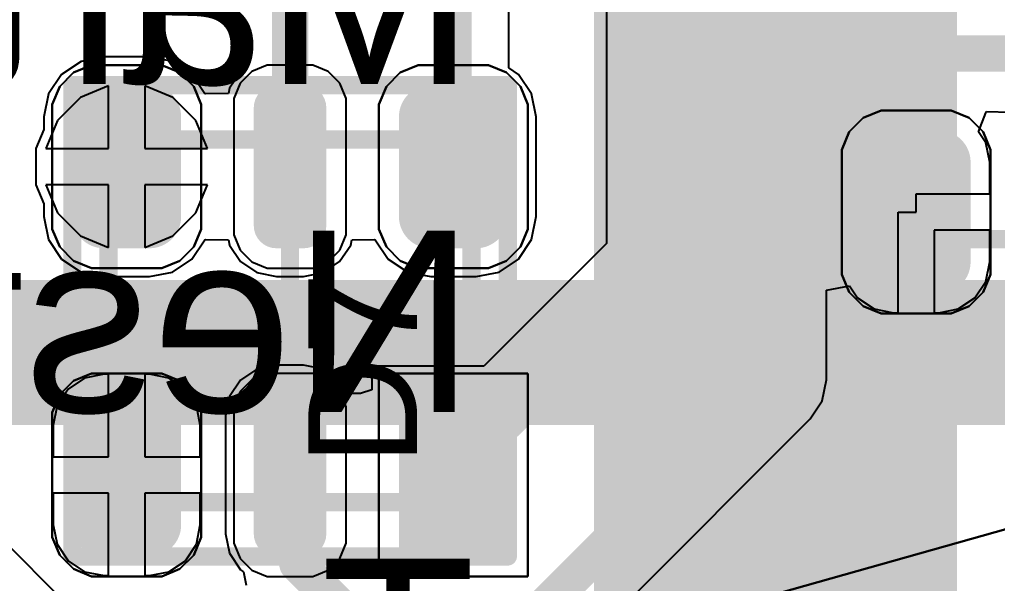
# Model space of a CAD drawing. Header units: inches. Extents: x -5 to 179, y -47 to 8.
# Drawn here: x 24.33 to 29.72, y -32.65 to -29.54 of the extents above; entities that cross this region are included whole.
import ezdxf

# ---------------------------------------------------------------- set-up
doc = ezdxf.new("R2010")
doc.units = ezdxf.units.IN
for name, color, linetype in [('Bottom Layer', 5, 'Continuous'), ('Bottom Overlay', 54, 'Continuous'), ('Mechanical 1', 6, 'Continuous'), ('Top 3D Body', 56, 'Continuous'), ('Top Courtyard', 56, 'Continuous'), ('Top Layer', 1, 'Continuous'), ('Top Overlay', 2, 'Continuous'), ('Top Paste', 8, 'Continuous'), ('Top Solder', 216, 'Continuous'), ('Via Holes', 16, 'Continuous')]:
    doc.layers.add(name, color=color, linetype=linetype)
doc.styles.add('Arial', font='', dxfattribs={"height": 0.2})
doc.styles.get('Arial').set_extended_font_data('Arial')

# ---------------------------------------------------------------- blocks, each defined once
blk = doc.blocks.new('APA_RGB_LED_2020_1087')
at = {"layer": 'Top Layer'}
h = blk.add_hatch(color=1, dxfattribs=at)
edge = h.paths.add_edge_path()
edge.add_arc((-1.125, 1.025), 0.125, 90, 180)
edge.add_line((-1.25, 1.025), (-1.25, 0.775))
edge.add_arc((-1.125, 0.775), 0.125, 180, 270)
edge.add_line((-1.125, 0.65), (-0.575, 0.65))
edge.add_arc((-0.575, 0.775), 0.125, 270, 360)
edge.add_line((-0.45, 0.775), (-0.45, 1.025))
edge.add_arc((-0.575, 1.025), 0.125, 0, 90)
edge.add_line((-0.575, 1.15), (-1.125, 1.15))
h = blk.add_hatch(color=1, dxfattribs=at)
edge = h.paths.add_edge_path()
edge.add_arc((0.575, 1.025), 0.125, 90, 180)
edge.add_line((0.45, 1.025), (0.45, 0.775))
edge.add_arc((0.575, 0.775), 0.125, 180, 270)
edge.add_line((0.575, 0.65), (1.125, 0.65))
edge.add_arc((1.125, 0.775), 0.125, 270, 360)
edge.add_line((1.25, 0.775), (1.25, 1.025))
edge.add_arc((1.125, 1.025), 0.125, 0, 90)
edge.add_line((1.125, 1.15), (0.575, 1.15))
h = blk.add_hatch(color=1, dxfattribs=at)
edge = h.paths.add_edge_path()
edge.add_arc((-1.175, 0.075), 0.075, 90, 180)
edge.add_line((-1.25, 0.075), (-1.25, -0.075))
edge.add_arc((-1.175, -0.075), 0.075, 180, 270)
edge.add_line((-1.175, -0.15), (-0.525, -0.15))
edge.add_arc((-0.525, -0.075), 0.075, 270, 360)
edge.add_line((-0.45, -0.075), (-0.45, 0.075))
edge.add_arc((-0.525, 0.075), 0.075, 0, 90)
edge.add_line((-0.525, 0.15), (-1.175, 0.15))
h = blk.add_hatch(color=1, dxfattribs=at)
edge = h.paths.add_edge_path()
edge.add_arc((0.525, 0.075), 0.075, 90, 180)
edge.add_line((0.45, 0.075), (0.45, -0.075))
edge.add_arc((0.525, -0.075), 0.075, 180, 270)
edge.add_line((0.525, -0.15), (1.175, -0.15))
edge.add_arc((1.175, -0.075), 0.075, 270, 360)
edge.add_line((1.25, -0.075), (1.25, 0.075))
edge.add_arc((1.175, 0.075), 0.075, 0, 90)
edge.add_line((1.175, 0.15), (0.525, 0.15))
blk.add_hatch(color=1, dxfattribs=at).paths.add_polyline_path([(-1.25, -0.65), (-0.45, -0.65), (-0.45, -1.15), (-1.25, -1.15)])
h = blk.add_hatch(color=1, dxfattribs=at)
edge = h.paths.add_edge_path()
edge.add_arc((0.575, -0.775), 0.125, 90, 180)
edge.add_line((0.45, -0.775), (0.45, -1.025))
edge.add_arc((0.575, -1.025), 0.125, 180, 270)
edge.add_line((0.575, -1.15), (1.125, -1.15))
edge.add_arc((1.125, -1.025), 0.125, 270, 360)
edge.add_line((1.25, -1.025), (1.25, -0.775))
edge.add_arc((1.125, -0.775), 0.125, 0, 90)
edge.add_line((1.125, -0.65), (0.575, -0.65))
at = {"layer": 'Top Paste'}
h = blk.add_hatch(color=8, dxfattribs=at)
edge = h.paths.add_edge_path()
edge.add_arc((-1.125, 1.025), 0.125, 90, 180)
edge.add_line((-1.25, 1.025), (-1.25, 0.775))
edge.add_arc((-1.125, 0.775), 0.125, 180, 270)
edge.add_line((-1.125, 0.65), (-0.575, 0.65))
edge.add_arc((-0.575, 0.775), 0.125, 270, 360)
edge.add_line((-0.45, 0.775), (-0.45, 1.025))
edge.add_arc((-0.575, 1.025), 0.125, 0, 90)
edge.add_line((-0.575, 1.15), (-1.125, 1.15))
h = blk.add_hatch(color=8, dxfattribs=at)
edge = h.paths.add_edge_path()
edge.add_arc((0.575, 1.025), 0.125, 90, 180)
edge.add_line((0.45, 1.025), (0.45, 0.775))
edge.add_arc((0.575, 0.775), 0.125, 180, 270)
edge.add_line((0.575, 0.65), (1.125, 0.65))
edge.add_arc((1.125, 0.775), 0.125, 270, 360)
edge.add_line((1.25, 0.775), (1.25, 1.025))
edge.add_arc((1.125, 1.025), 0.125, 0, 90)
edge.add_line((1.125, 1.15), (0.575, 1.15))
h = blk.add_hatch(color=8, dxfattribs=at)
edge = h.paths.add_edge_path()
edge.add_arc((-1.175, 0.075), 0.075, 90, 180)
edge.add_line((-1.25, 0.075), (-1.25, -0.075))
edge.add_arc((-1.175, -0.075), 0.075, 180, 270)
edge.add_line((-1.175, -0.15), (-0.525, -0.15))
edge.add_arc((-0.525, -0.075), 0.075, 270, 360)
edge.add_line((-0.45, -0.075), (-0.45, 0.075))
edge.add_arc((-0.525, 0.075), 0.075, 0, 90)
edge.add_line((-0.525, 0.15), (-1.175, 0.15))
h = blk.add_hatch(color=8, dxfattribs=at)
edge = h.paths.add_edge_path()
edge.add_arc((0.525, 0.075), 0.075, 90, 180)
edge.add_line((0.45, 0.075), (0.45, -0.075))
edge.add_arc((0.525, -0.075), 0.075, 180, 270)
edge.add_line((0.525, -0.15), (1.175, -0.15))
edge.add_arc((1.175, -0.075), 0.075, 270, 360)
edge.add_line((1.25, -0.075), (1.25, 0.075))
edge.add_arc((1.175, 0.075), 0.075, 0, 90)
edge.add_line((1.175, 0.15), (0.525, 0.15))
blk.add_hatch(color=8, dxfattribs=at).paths.add_polyline_path([(-1.25, -0.65), (-0.45, -0.65), (-0.45, -1.15), (-1.25, -1.15)])
h = blk.add_hatch(color=8, dxfattribs=at)
edge = h.paths.add_edge_path()
edge.add_arc((0.575, -0.775), 0.125, 90, 180)
edge.add_line((0.45, -0.775), (0.45, -1.025))
edge.add_arc((0.575, -1.025), 0.125, 180, 270)
edge.add_line((0.575, -1.15), (1.125, -1.15))
edge.add_arc((1.125, -1.025), 0.125, 270, 360)
edge.add_line((1.25, -1.025), (1.25, -0.775))
edge.add_arc((1.125, -0.775), 0.125, 0, 90)
edge.add_line((1.125, -0.65), (0.575, -0.65))
at = {"layer": 'Top Solder'}
h = blk.add_hatch(color=216, dxfattribs=at)
edge = h.paths.add_edge_path()
edge.add_arc((-1.125, 1.025), 0.175, 90, 180)
edge.add_line((-1.3, 1.025), (-1.3, 0.775))
edge.add_arc((-1.125, 0.775), 0.175, 180, 270)
edge.add_line((-1.125, 0.6), (-0.575, 0.6))
edge.add_arc((-0.575, 0.775), 0.175, 270, 360)
edge.add_line((-0.4, 0.775), (-0.4, 1.025))
edge.add_arc((-0.575, 1.025), 0.175, 0, 90)
edge.add_line((-0.575, 1.2), (-1.125, 1.2))
h = blk.add_hatch(color=216, dxfattribs=at)
edge = h.paths.add_edge_path()
edge.add_arc((0.575, 1.025), 0.175, 90, 180)
edge.add_line((0.4, 1.025), (0.4, 0.775))
edge.add_arc((0.575, 0.775), 0.175, 180, 270)
edge.add_line((0.575, 0.6), (1.125, 0.6))
edge.add_arc((1.125, 0.775), 0.175, 270, 360)
edge.add_line((1.3, 0.775), (1.3, 1.025))
edge.add_arc((1.125, 1.025), 0.175, 0, 90)
edge.add_line((1.125, 1.2), (0.575, 1.2))
h = blk.add_hatch(color=216, dxfattribs=at)
edge = h.paths.add_edge_path()
edge.add_arc((-1.175, 0.075), 0.125, 90, 180)
edge.add_line((-1.3, 0.075), (-1.3, -0.075))
edge.add_arc((-1.175, -0.075), 0.125, 180, 270)
edge.add_line((-1.175, -0.2), (-0.525, -0.2))
edge.add_arc((-0.525, -0.075), 0.125, 270, 360)
edge.add_line((-0.4, -0.075), (-0.4, 0.075))
edge.add_arc((-0.525, 0.075), 0.125, 0, 90)
edge.add_line((-0.525, 0.2), (-1.175, 0.2))
h = blk.add_hatch(color=216, dxfattribs=at)
edge = h.paths.add_edge_path()
edge.add_arc((0.525, 0.075), 0.125, 90, 180)
edge.add_line((0.4, 0.075), (0.4, -0.075))
edge.add_arc((0.525, -0.075), 0.125, 180, 270)
edge.add_line((0.525, -0.2), (1.175, -0.2))
edge.add_arc((1.175, -0.075), 0.125, 270, 360)
edge.add_line((1.3, -0.075), (1.3, 0.075))
edge.add_arc((1.175, 0.075), 0.125, 0, 90)
edge.add_line((1.175, 0.2), (0.525, 0.2))
blk.add_hatch(color=216, dxfattribs=at).paths.add_polyline_path([(-1.3, -0.6), (-0.4, -0.6), (-0.4, -1.2), (-1.3, -1.2)])
h = blk.add_hatch(color=216, dxfattribs=at)
edge = h.paths.add_edge_path()
edge.add_arc((0.575, -0.775), 0.175, 90, 180)
edge.add_line((0.4, -0.775), (0.4, -1.025))
edge.add_arc((0.575, -1.025), 0.175, 180, 270)
edge.add_line((0.575, -1.2), (1.125, -1.2))
edge.add_arc((1.125, -1.025), 0.175, 270, 360)
edge.add_line((1.3, -1.025), (1.3, -0.775))
edge.add_arc((1.125, -0.775), 0.175, 0, 90)
edge.add_line((1.125, -0.6), (0.575, -0.6))
at = {"layer": 'Top 3D Body'}
for points in [[(-1, 1, 0.1, 0.1, 0), (1, 1, 0.1, 0.1, 0)], [(-1, 1, 0.1, 0.1, 0), (-1, -1, 0.1, 0.1, 0)], [(1, 1, 0.1, 0.1, 0), (1, -1, 0.1, 0.1, 0)], [(-1, -1, 0.1, 0.1, 0), (1, -1, 0.1, 0.1, 0)]]:
    blk.add_lwpolyline(points, format="xyseb", dxfattribs=at)
for points in [[(-1.025, 1, 0.05, 0.05, 1), (-0.975, 1, 0.05, 0.05, 1)], [(-1.025, 1, 0.05, 0.05, 1), (-0.975, 1, 0.05, 0.05, 1)], [(0.975, 1, 0.05, 0.05, 1), (1.025, 1, 0.05, 0.05, 1)], [(0.975, 1, 0.05, 0.05, 1), (1.025, 1, 0.05, 0.05, 1)], [(-1.025, -1, 0.05, 0.05, 1), (-0.975, -1, 0.05, 0.05, 1)], [(-1.025, -1, 0.05, 0.05, 1), (-0.975, -1, 0.05, 0.05, 1)], [(0.975, -1, 0.05, 0.05, 1), (1.025, -1, 0.05, 0.05, 1)], [(0.975, -1, 0.05, 0.05, 1), (1.025, -1, 0.05, 0.05, 1)]]:
    blk.add_lwpolyline(points, format="xyseb", close=True, dxfattribs=at)
at = {"layer": 'Top Courtyard'}
for points in [[(-1.3, 1.2, 0.1, 0.1, 0), (-1.3, -1.2, 0.1, 0.1, 0)], [(-1.3, 1.2, 0.1, 0.1, 0), (1.3, 1.2, 0.1, 0.1, 0)], [(1.3, 1.2, 0.1, 0.1, 0), (1.3, -1.2, 0.1, 0.1, 0)], [(0, 0.5, 0.1, 0.1, 0), (0, -0.5, 0.1, 0.1, 0)], [(-0.5, 0, 0.1, 0.1, 0), (0.5, 0, 0.1, 0.1, 0)], [(-1.3, -1.2, 0.1, 0.1, 0), (1.3, -1.2, 0.1, 0.1, 0)]]:
    blk.add_lwpolyline(points, format="xyseb", dxfattribs=at)
for points in [[(-1.325, 1.2, 0.05, 0.05, 1), (-1.275, 1.2, 0.05, 0.05, 1)], [(-1.325, 1.2, 0.05, 0.05, 1), (-1.275, 1.2, 0.05, 0.05, 1)], [(1.275, 1.2, 0.05, 0.05, 1), (1.325, 1.2, 0.05, 0.05, 1)], [(1.275, 1.2, 0.05, 0.05, 1), (1.325, 1.2, 0.05, 0.05, 1)], [(-0.025, 0.5, 0.05, 0.05, 1), (0.025, 0.5, 0.05, 0.05, 1)], [(-0.525, 0, 0.05, 0.05, 1), (-0.475, 0, 0.05, 0.05, 1)], [(0.475, 0, 0.05, 0.05, 1), (0.525, 0, 0.05, 0.05, 1)], [(-0.025, -0.5, 0.05, 0.05, 1), (0.025, -0.5, 0.05, 0.05, 1)], [(-1.325, -1.2, 0.05, 0.05, 1), (-1.275, -1.2, 0.05, 0.05, 1)], [(-1.325, -1.2, 0.05, 0.05, 1), (-1.275, -1.2, 0.05, 0.05, 1)], [(1.275, -1.2, 0.05, 0.05, 1), (1.325, -1.2, 0.05, 0.05, 1)], [(1.275, -1.2, 0.05, 0.05, 1), (1.325, -1.2, 0.05, 0.05, 1)]]:
    blk.add_lwpolyline(points, format="xyseb", close=True, dxfattribs=at)
at = {"layer": 'Top Overlay'}
for p, q in [((-1.2929, 1.2689), (-1.1937, 1.31)), ((-1.1937, 1.31), (-1.14, 1.31)), ((-1.14, 1.31), (-1.14, 1.31)), ((-1.14, 1.31), (-0.56, 1.31)), ((-0.56, 1.31), (-0.5063, 1.31)), ((-0.5063, 1.31), (-0.4071, 1.2689)), ((0.4071, 1.2689), (0.5063, 1.31)), ((0.5063, 1.31), (0.56, 1.31)), ((0.56, 1.31), (0.56, 1.31)), ((0.56, 1.31), (1.14, 1.31)), ((1.14, 1.31), (1.1937, 1.31)), ((1.1937, 1.31), (1.2929, 1.2689)), ((-1.3689, 1.1929), (-1.2929, 1.2689)), ((-0.4071, 1.2689), (-0.3311, 1.1929)), ((0.3311, 1.1929), (0.4071, 1.2689)), ((1.2929, 1.2689), (1.3689, 1.1929)), ((-1.41, 1.0937), (-1.3689, 1.1929)), ((-0.3311, 1.1929), (-0.29, 1.0937)), ((0.29, 1.0937), (0.3311, 1.1929)), ((1.3689, 1.1929), (1.41, 1.0937)), ((-1.41, 1.04), (-1.41, 1.0937)), ((-0.29, 1.0937), (-0.29, 1.04)), ((0.29, 1.04), (0.29, 1.0937)), ((1.41, 1.0937), (1.41, 1.04)), ((-1.41, 0.76), (-1.41, 1.04)), ((-0.29, 1.04), (-0.29, 1.04)), ((-0.29, 1.04), (-0.29, 0.76)), ((0.29, 0.76), (0.29, 1.04)), ((1.41, 1.04), (1.41, 1.04)), ((1.41, 1.04), (1.41, 0.76)), ((-1.41, 0.76), (-1.41, 0.76)), ((-1.41, 0.7063), (-1.41, 0.76)), ((-0.29, 0.76), (-0.29, 0.7063)), ((0.29, 0.76), (0.29, 0.76)), ((0.29, 0.7063), (0.29, 0.76)), ((1.41, 0.76), (1.41, 0.7063)), ((-1.3689, 0.6071), (-1.41, 0.7063)), ((-0.29, 0.7063), (-0.3311, 0.6071)), ((0.3311, 0.6071), (0.29, 0.7063)), ((1.41, 0.7063), (1.3689, 0.6071)), ((-1.2929, 0.5311), (-1.3689, 0.6071)), ((-0.3311, 0.6071), (-0.4071, 0.5311)), ((0.4071, 0.5311), (0.3311, 0.6071)), ((1.3689, 0.6071), (1.2929, 0.5311)), ((-1.1937, 0.49), (-1.2929, 0.5311)), ((-1.14, 0.49), (-1.1937, 0.49)), ((-0.56, 0.49), (-1.14, 0.49)), ((-0.5063, 0.49), (-0.56, 0.49)), ((-0.56, 0.49), (-0.56, 0.49)), ((-0.4071, 0.5311), (-0.5063, 0.49)), ((0.5063, 0.49), (0.4071, 0.5311)), ((0.56, 0.49), (0.5063, 0.49)), ((1.14, 0.49), (0.56, 0.49)), ((1.1937, 0.49), (1.14, 0.49)), ((1.14, 0.49), (1.14, 0.49)), ((1.2929, 0.5311), (1.1937, 0.49)), ((-1.3103, 0.275), (-1.375, 0.2103)), ((-1.2258, 0.31), (-1.3103, 0.275)), ((-1.18, 0.31), (-1.2258, 0.31)), ((-0.52, 0.31), (-1.18, 0.31)), ((-0.4743, 0.31), (-0.52, 0.31)), ((-0.52, 0.31), (-0.52, 0.31)), ((-0.3897, 0.275), (-0.4743, 0.31)), ((-0.325, 0.2103), (-0.3897, 0.275)), ((0.3897, 0.275), (0.325, 0.2103)), ((0.4742, 0.31), (0.3897, 0.275)), ((0.52, 0.31), (0.4742, 0.31)), ((1.18, 0.31), (0.52, 0.31)), ((1.2258, 0.31), (1.18, 0.31)), ((1.18, 0.31), (1.18, 0.31)), ((1.3103, 0.275), (1.2258, 0.31)), ((1.375, 0.2103), (1.3103, 0.275)), ((-1.375, 0.2103), (-1.41, 0.1258)), ((-0.29, 0.1258), (-0.325, 0.2103)), ((0.325, 0.2103), (0.29, 0.1258)), ((1.41, 0.1258), (1.375, 0.2103)), ((-1.41, 0.1258), (-1.41, 0.08)), ((-0.29, 0.08), (-0.29, 0.1258)), ((0.29, 0.1258), (0.29, 0.08)), ((1.41, 0.08), (1.41, 0.1258)), ((-1.41, 0.08), (-1.41, -0.08)), ((-1.41, 0.08), (-1.41, 0.08)), ((-0.29, -0.08), (-0.29, 0.08)), ((0.29, 0.08), (0.29, -0.08)), ((0.29, 0.08), (0.29, 0.08)), ((1.41, -0.08), (1.41, 0.08)), ((-1.41, -0.08), (-1.41, -0.1257)), ((-0.29, -0.1257), (-0.29, -0.08)), ((-0.29, -0.08), (-0.29, -0.08)), ((0.29, -0.08), (0.29, -0.1257)), ((1.41, -0.1257), (1.41, -0.08)), ((1.41, -0.08), (1.41, -0.08)), ((-1.41, -0.1257), (-1.375, -0.2103)), ((-0.325, -0.2103), (-0.29, -0.1257)), ((0.29, -0.1257), (0.325, -0.2103)), ((1.375, -0.2103), (1.41, -0.1257)), ((-1.375, -0.2103), (-1.3103, -0.275)), ((-0.3897, -0.275), (-0.325, -0.2103)), ((0.325, -0.2103), (0.3897, -0.275)), ((1.3103, -0.275), (1.375, -0.2103)), ((-1.3103, -0.275), (-1.2258, -0.31)), ((-1.2258, -0.31), (-1.18, -0.31)), ((-1.18, -0.31), (-1.18, -0.31)), ((-1.18, -0.31), (-0.52, -0.31)), ((-0.52, -0.31), (-0.4743, -0.31)), ((-0.4743, -0.31), (-0.3897, -0.275)), ((0.3897, -0.275), (0.4742, -0.31)), ((0.4742, -0.31), (0.52, -0.31)), ((0.52, -0.31), (0.52, -0.31)), ((0.52, -0.31), (1.18, -0.31)), ((1.18, -0.31), (1.2258, -0.31)), ((1.2258, -0.31), (1.3103, -0.275)), ((-1.41, -1.31), (-1.41, -0.49)), ((-1.41, -0.49), (-0.29, -0.49)), ((-0.29, -0.49), (-0.29, -1.31)), ((0.3311, -0.6071), (0.4071, -0.5311)), ((0.4071, -0.5311), (0.5063, -0.49)), ((0.5063, -0.49), (0.56, -0.49)), ((0.56, -0.49), (0.56, -0.49)), ((0.56, -0.49), (1.14, -0.49)), ((1.14, -0.49), (1.1937, -0.49)), ((1.1937, -0.49), (1.2929, -0.5311)), ((1.2929, -0.5311), (1.3689, -0.6071)), ((0.29, -0.7063), (0.3311, -0.6071)), ((1.3689, -0.6071), (1.41, -0.7063)), ((0.29, -0.76), (0.29, -0.7063)), ((1.41, -0.7063), (1.41, -0.76)), ((0.29, -1.04), (0.29, -0.76)), ((1.41, -0.76), (1.41, -0.76)), ((1.41, -0.76), (1.41, -1.04)), ((0.29, -1.04), (0.29, -1.04)), ((0.29, -1.0937), (0.29, -1.04)), ((1.41, -1.04), (1.41, -1.0937)), ((0.3311, -1.1929), (0.29, -1.0937)), ((1.41, -1.0937), (1.3689, -1.1929)), ((0.4071, -1.2689), (0.3311, -1.1929)), ((1.3689, -1.1929), (1.2929, -1.2689)), ((0.5063, -1.31), (0.4071, -1.2689)), ((1.2929, -1.2689), (1.1937, -1.31)), ((-0.29, -1.31), (-1.41, -1.31)), ((0.56, -1.31), (0.5063, -1.31)), ((1.14, -1.31), (0.56, -1.31)), ((1.1937, -1.31), (1.14, -1.31)), ((1.14, -1.31), (1.14, -1.31))]:
    blk.add_line(p, q, dxfattribs=at)
at = {"layer": 'Top Courtyard', "style": 'Arial'}
blk.add_text('D8', height=0.6, dxfattribs=at).set_placement((-0.8, -0.7))
blk = doc.blocks.new('APA_RGB_LED_2020_1088')
at = {"layer": 'Top Layer'}
h = blk.add_hatch(color=1, dxfattribs=at)
edge = h.paths.add_edge_path()
edge.add_arc((-1.125, 1.025), 0.125, 90, 180)
edge.add_line((-1.25, 1.025), (-1.25, 0.775))
edge.add_arc((-1.125, 0.775), 0.125, 180, 270)
edge.add_line((-1.125, 0.65), (-0.575, 0.65))
edge.add_arc((-0.575, 0.775), 0.125, 270, 360)
edge.add_line((-0.45, 0.775), (-0.45, 1.025))
edge.add_arc((-0.575, 1.025), 0.125, 0, 90)
edge.add_line((-0.575, 1.15), (-1.125, 1.15))
h = blk.add_hatch(color=1, dxfattribs=at)
edge = h.paths.add_edge_path()
edge.add_arc((0.575, 1.025), 0.125, 90, 180)
edge.add_line((0.45, 1.025), (0.45, 0.775))
edge.add_arc((0.575, 0.775), 0.125, 180, 270)
edge.add_line((0.575, 0.65), (1.125, 0.65))
edge.add_arc((1.125, 0.775), 0.125, 270, 360)
edge.add_line((1.25, 0.775), (1.25, 1.025))
edge.add_arc((1.125, 1.025), 0.125, 0, 90)
edge.add_line((1.125, 1.15), (0.575, 1.15))
h = blk.add_hatch(color=1, dxfattribs=at)
edge = h.paths.add_edge_path()
edge.add_arc((-1.175, 0.075), 0.075, 90, 180)
edge.add_line((-1.25, 0.075), (-1.25, -0.075))
edge.add_arc((-1.175, -0.075), 0.075, 180, 270)
edge.add_line((-1.175, -0.15), (-0.525, -0.15))
edge.add_arc((-0.525, -0.075), 0.075, 270, 360)
edge.add_line((-0.45, -0.075), (-0.45, 0.075))
edge.add_arc((-0.525, 0.075), 0.075, 0, 90)
edge.add_line((-0.525, 0.15), (-1.175, 0.15))
h = blk.add_hatch(color=1, dxfattribs=at)
edge = h.paths.add_edge_path()
edge.add_arc((0.525, 0.075), 0.075, 90, 180)
edge.add_line((0.45, 0.075), (0.45, -0.075))
edge.add_arc((0.525, -0.075), 0.075, 180, 270)
edge.add_line((0.525, -0.15), (1.175, -0.15))
edge.add_arc((1.175, -0.075), 0.075, 270, 360)
edge.add_line((1.25, -0.075), (1.25, 0.075))
edge.add_arc((1.175, 0.075), 0.075, 0, 90)
edge.add_line((1.175, 0.15), (0.525, 0.15))
blk.add_hatch(color=1, dxfattribs=at).paths.add_polyline_path([(-1.25, -0.65), (-0.45, -0.65), (-0.45, -1.15), (-1.25, -1.15)])
h = blk.add_hatch(color=1, dxfattribs=at)
edge = h.paths.add_edge_path()
edge.add_arc((0.575, -0.775), 0.125, 90, 180)
edge.add_line((0.45, -0.775), (0.45, -1.025))
edge.add_arc((0.575, -1.025), 0.125, 180, 270)
edge.add_line((0.575, -1.15), (1.125, -1.15))
edge.add_arc((1.125, -1.025), 0.125, 270, 360)
edge.add_line((1.25, -1.025), (1.25, -0.775))
edge.add_arc((1.125, -0.775), 0.125, 0, 90)
edge.add_line((1.125, -0.65), (0.575, -0.65))
at = {"layer": 'Top Paste'}
h = blk.add_hatch(color=8, dxfattribs=at)
edge = h.paths.add_edge_path()
edge.add_arc((-1.125, 1.025), 0.125, 90, 180)
edge.add_line((-1.25, 1.025), (-1.25, 0.775))
edge.add_arc((-1.125, 0.775), 0.125, 180, 270)
edge.add_line((-1.125, 0.65), (-0.575, 0.65))
edge.add_arc((-0.575, 0.775), 0.125, 270, 360)
edge.add_line((-0.45, 0.775), (-0.45, 1.025))
edge.add_arc((-0.575, 1.025), 0.125, 0, 90)
edge.add_line((-0.575, 1.15), (-1.125, 1.15))
h = blk.add_hatch(color=8, dxfattribs=at)
edge = h.paths.add_edge_path()
edge.add_arc((0.575, 1.025), 0.125, 90, 180)
edge.add_line((0.45, 1.025), (0.45, 0.775))
edge.add_arc((0.575, 0.775), 0.125, 180, 270)
edge.add_line((0.575, 0.65), (1.125, 0.65))
edge.add_arc((1.125, 0.775), 0.125, 270, 360)
edge.add_line((1.25, 0.775), (1.25, 1.025))
edge.add_arc((1.125, 1.025), 0.125, 0, 90)
edge.add_line((1.125, 1.15), (0.575, 1.15))
h = blk.add_hatch(color=8, dxfattribs=at)
edge = h.paths.add_edge_path()
edge.add_arc((-1.175, 0.075), 0.075, 90, 180)
edge.add_line((-1.25, 0.075), (-1.25, -0.075))
edge.add_arc((-1.175, -0.075), 0.075, 180, 270)
edge.add_line((-1.175, -0.15), (-0.525, -0.15))
edge.add_arc((-0.525, -0.075), 0.075, 270, 360)
edge.add_line((-0.45, -0.075), (-0.45, 0.075))
edge.add_arc((-0.525, 0.075), 0.075, 0, 90)
edge.add_line((-0.525, 0.15), (-1.175, 0.15))
h = blk.add_hatch(color=8, dxfattribs=at)
edge = h.paths.add_edge_path()
edge.add_arc((0.525, 0.075), 0.075, 90, 180)
edge.add_line((0.45, 0.075), (0.45, -0.075))
edge.add_arc((0.525, -0.075), 0.075, 180, 270)
edge.add_line((0.525, -0.15), (1.175, -0.15))
edge.add_arc((1.175, -0.075), 0.075, 270, 360)
edge.add_line((1.25, -0.075), (1.25, 0.075))
edge.add_arc((1.175, 0.075), 0.075, 0, 90)
edge.add_line((1.175, 0.15), (0.525, 0.15))
blk.add_hatch(color=8, dxfattribs=at).paths.add_polyline_path([(-1.25, -0.65), (-0.45, -0.65), (-0.45, -1.15), (-1.25, -1.15)])
h = blk.add_hatch(color=8, dxfattribs=at)
edge = h.paths.add_edge_path()
edge.add_arc((0.575, -0.775), 0.125, 90, 180)
edge.add_line((0.45, -0.775), (0.45, -1.025))
edge.add_arc((0.575, -1.025), 0.125, 180, 270)
edge.add_line((0.575, -1.15), (1.125, -1.15))
edge.add_arc((1.125, -1.025), 0.125, 270, 360)
edge.add_line((1.25, -1.025), (1.25, -0.775))
edge.add_arc((1.125, -0.775), 0.125, 0, 90)
edge.add_line((1.125, -0.65), (0.575, -0.65))
at = {"layer": 'Top Solder'}
h = blk.add_hatch(color=216, dxfattribs=at)
edge = h.paths.add_edge_path()
edge.add_arc((-1.125, 1.025), 0.175, 90, 180)
edge.add_line((-1.3, 1.025), (-1.3, 0.775))
edge.add_arc((-1.125, 0.775), 0.175, 180, 270)
edge.add_line((-1.125, 0.6), (-0.575, 0.6))
edge.add_arc((-0.575, 0.775), 0.175, 270, 360)
edge.add_line((-0.4, 0.775), (-0.4, 1.025))
edge.add_arc((-0.575, 1.025), 0.175, 0, 90)
edge.add_line((-0.575, 1.2), (-1.125, 1.2))
h = blk.add_hatch(color=216, dxfattribs=at)
edge = h.paths.add_edge_path()
edge.add_arc((0.575, 1.025), 0.175, 90, 180)
edge.add_line((0.4, 1.025), (0.4, 0.775))
edge.add_arc((0.575, 0.775), 0.175, 180, 270)
edge.add_line((0.575, 0.6), (1.125, 0.6))
edge.add_arc((1.125, 0.775), 0.175, 270, 360)
edge.add_line((1.3, 0.775), (1.3, 1.025))
edge.add_arc((1.125, 1.025), 0.175, 0, 90)
edge.add_line((1.125, 1.2), (0.575, 1.2))
h = blk.add_hatch(color=216, dxfattribs=at)
edge = h.paths.add_edge_path()
edge.add_arc((-1.175, 0.075), 0.125, 90, 180)
edge.add_line((-1.3, 0.075), (-1.3, -0.075))
edge.add_arc((-1.175, -0.075), 0.125, 180, 270)
edge.add_line((-1.175, -0.2), (-0.525, -0.2))
edge.add_arc((-0.525, -0.075), 0.125, 270, 360)
edge.add_line((-0.4, -0.075), (-0.4, 0.075))
edge.add_arc((-0.525, 0.075), 0.125, 0, 90)
edge.add_line((-0.525, 0.2), (-1.175, 0.2))
h = blk.add_hatch(color=216, dxfattribs=at)
edge = h.paths.add_edge_path()
edge.add_arc((0.525, 0.075), 0.125, 90, 180)
edge.add_line((0.4, 0.075), (0.4, -0.075))
edge.add_arc((0.525, -0.075), 0.125, 180, 270)
edge.add_line((0.525, -0.2), (1.175, -0.2))
edge.add_arc((1.175, -0.075), 0.125, 270, 360)
edge.add_line((1.3, -0.075), (1.3, 0.075))
edge.add_arc((1.175, 0.075), 0.125, 0, 90)
edge.add_line((1.175, 0.2), (0.525, 0.2))
blk.add_hatch(color=216, dxfattribs=at).paths.add_polyline_path([(-1.3, -0.6), (-0.4, -0.6), (-0.4, -1.2), (-1.3, -1.2)])
h = blk.add_hatch(color=216, dxfattribs=at)
edge = h.paths.add_edge_path()
edge.add_arc((0.575, -0.775), 0.175, 90, 180)
edge.add_line((0.4, -0.775), (0.4, -1.025))
edge.add_arc((0.575, -1.025), 0.175, 180, 270)
edge.add_line((0.575, -1.2), (1.125, -1.2))
edge.add_arc((1.125, -1.025), 0.175, 270, 360)
edge.add_line((1.3, -1.025), (1.3, -0.775))
edge.add_arc((1.125, -0.775), 0.175, 0, 90)
edge.add_line((1.125, -0.6), (0.575, -0.6))
at = {"layer": 'Top 3D Body'}
for points in [[(-1, 1, 0.1, 0.1, 0), (1, 1, 0.1, 0.1, 0)], [(-1, 1, 0.1, 0.1, 0), (-1, -1, 0.1, 0.1, 0)], [(1, 1, 0.1, 0.1, 0), (1, -1, 0.1, 0.1, 0)], [(-1, -1, 0.1, 0.1, 0), (1, -1, 0.1, 0.1, 0)]]:
    blk.add_lwpolyline(points, format="xyseb", dxfattribs=at)
for points in [[(-1.025, 1, 0.05, 0.05, 1), (-0.975, 1, 0.05, 0.05, 1)], [(-1.025, 1, 0.05, 0.05, 1), (-0.975, 1, 0.05, 0.05, 1)], [(0.975, 1, 0.05, 0.05, 1), (1.025, 1, 0.05, 0.05, 1)], [(0.975, 1, 0.05, 0.05, 1), (1.025, 1, 0.05, 0.05, 1)], [(-1.025, -1, 0.05, 0.05, 1), (-0.975, -1, 0.05, 0.05, 1)], [(-1.025, -1, 0.05, 0.05, 1), (-0.975, -1, 0.05, 0.05, 1)], [(0.975, -1, 0.05, 0.05, 1), (1.025, -1, 0.05, 0.05, 1)], [(0.975, -1, 0.05, 0.05, 1), (1.025, -1, 0.05, 0.05, 1)]]:
    blk.add_lwpolyline(points, format="xyseb", close=True, dxfattribs=at)
at = {"layer": 'Top Courtyard'}
for points in [[(-1.3, 1.2, 0.1, 0.1, 0), (-1.3, -1.2, 0.1, 0.1, 0)], [(-1.3, 1.2, 0.1, 0.1, 0), (1.3, 1.2, 0.1, 0.1, 0)], [(1.3, 1.2, 0.1, 0.1, 0), (1.3, -1.2, 0.1, 0.1, 0)], [(0, 0.5, 0.1, 0.1, 0), (0, -0.5, 0.1, 0.1, 0)], [(-0.5, 0, 0.1, 0.1, 0), (0.5, 0, 0.1, 0.1, 0)], [(-1.3, -1.2, 0.1, 0.1, 0), (1.3, -1.2, 0.1, 0.1, 0)]]:
    blk.add_lwpolyline(points, format="xyseb", dxfattribs=at)
for points in [[(-1.325, 1.2, 0.05, 0.05, 1), (-1.275, 1.2, 0.05, 0.05, 1)], [(-1.325, 1.2, 0.05, 0.05, 1), (-1.275, 1.2, 0.05, 0.05, 1)], [(1.275, 1.2, 0.05, 0.05, 1), (1.325, 1.2, 0.05, 0.05, 1)], [(1.275, 1.2, 0.05, 0.05, 1), (1.325, 1.2, 0.05, 0.05, 1)], [(-0.025, 0.5, 0.05, 0.05, 1), (0.025, 0.5, 0.05, 0.05, 1)], [(-0.525, 0, 0.05, 0.05, 1), (-0.475, 0, 0.05, 0.05, 1)], [(0.475, 0, 0.05, 0.05, 1), (0.525, 0, 0.05, 0.05, 1)], [(-0.025, -0.5, 0.05, 0.05, 1), (0.025, -0.5, 0.05, 0.05, 1)], [(-1.325, -1.2, 0.05, 0.05, 1), (-1.275, -1.2, 0.05, 0.05, 1)], [(-1.325, -1.2, 0.05, 0.05, 1), (-1.275, -1.2, 0.05, 0.05, 1)], [(1.275, -1.2, 0.05, 0.05, 1), (1.325, -1.2, 0.05, 0.05, 1)], [(1.275, -1.2, 0.05, 0.05, 1), (1.325, -1.2, 0.05, 0.05, 1)]]:
    blk.add_lwpolyline(points, format="xyseb", close=True, dxfattribs=at)
at = {"layer": 'Top Overlay'}
for p, q in [((-1.2929, 1.2689), (-1.1937, 1.31)), ((-1.1937, 1.31), (-1.14, 1.31)), ((-1.14, 1.31), (-1.14, 1.31)), ((-1.14, 1.31), (-0.56, 1.31)), ((-0.56, 1.31), (-0.5063, 1.31)), ((-0.5063, 1.31), (-0.4071, 1.2689)), ((0.4071, 1.2689), (0.5063, 1.31)), ((0.5063, 1.31), (0.56, 1.31)), ((0.56, 1.31), (0.56, 1.31)), ((0.56, 1.31), (1.14, 1.31)), ((1.14, 1.31), (1.1937, 1.31)), ((1.1937, 1.31), (1.2929, 1.2689)), ((-1.3689, 1.1929), (-1.2929, 1.2689)), ((-0.4071, 1.2689), (-0.3311, 1.1929)), ((0.3311, 1.1929), (0.4071, 1.2689)), ((1.2929, 1.2689), (1.3689, 1.1929)), ((-1.41, 1.0937), (-1.3689, 1.1929)), ((-0.3311, 1.1929), (-0.29, 1.0937)), ((0.29, 1.0937), (0.3311, 1.1929)), ((1.3689, 1.1929), (1.41, 1.0937)), ((-1.41, 1.04), (-1.41, 1.0937)), ((-0.29, 1.0937), (-0.29, 1.04)), ((0.29, 1.04), (0.29, 1.0937)), ((1.41, 1.0937), (1.41, 1.04)), ((-1.41, 0.76), (-1.41, 1.04)), ((-0.29, 1.04), (-0.29, 1.04)), ((-0.29, 1.04), (-0.29, 0.76)), ((0.29, 0.76), (0.29, 1.04)), ((1.41, 1.04), (1.41, 1.04)), ((1.41, 1.04), (1.41, 0.76)), ((-1.41, 0.76), (-1.41, 0.76)), ((-1.41, 0.7063), (-1.41, 0.76)), ((-0.29, 0.76), (-0.29, 0.7063)), ((0.29, 0.76), (0.29, 0.76)), ((0.29, 0.7063), (0.29, 0.76)), ((1.41, 0.76), (1.41, 0.7063)), ((-1.3689, 0.6071), (-1.41, 0.7063)), ((-0.29, 0.7063), (-0.3311, 0.6071)), ((0.3311, 0.6071), (0.29, 0.7063)), ((1.41, 0.7063), (1.3689, 0.6071)), ((-1.2929, 0.5311), (-1.3689, 0.6071)), ((-0.3311, 0.6071), (-0.4071, 0.5311)), ((0.4071, 0.5311), (0.3311, 0.6071)), ((1.3689, 0.6071), (1.2929, 0.5311)), ((-1.1937, 0.49), (-1.2929, 0.5311)), ((-1.14, 0.49), (-1.1937, 0.49)), ((-0.56, 0.49), (-1.14, 0.49)), ((-0.5063, 0.49), (-0.56, 0.49)), ((-0.56, 0.49), (-0.56, 0.49)), ((-0.4071, 0.5311), (-0.5063, 0.49)), ((0.5063, 0.49), (0.4071, 0.5311)), ((0.56, 0.49), (0.5063, 0.49)), ((1.14, 0.49), (0.56, 0.49)), ((1.1937, 0.49), (1.14, 0.49)), ((1.14, 0.49), (1.14, 0.49)), ((1.2929, 0.5311), (1.1937, 0.49)), ((-1.3103, 0.275), (-1.375, 0.2103)), ((-1.2258, 0.31), (-1.3103, 0.275)), ((-1.18, 0.31), (-1.2258, 0.31)), ((-0.52, 0.31), (-1.18, 0.31)), ((-0.4743, 0.31), (-0.52, 0.31)), ((-0.52, 0.31), (-0.52, 0.31)), ((-0.3897, 0.275), (-0.4743, 0.31)), ((-0.325, 0.2103), (-0.3897, 0.275)), ((0.3897, 0.275), (0.325, 0.2103)), ((0.4742, 0.31), (0.3897, 0.275)), ((0.52, 0.31), (0.4742, 0.31)), ((1.18, 0.31), (0.52, 0.31)), ((1.2258, 0.31), (1.18, 0.31)), ((1.18, 0.31), (1.18, 0.31)), ((1.3103, 0.275), (1.2258, 0.31)), ((1.375, 0.2103), (1.3103, 0.275)), ((-1.375, 0.2103), (-1.41, 0.1258)), ((-0.29, 0.1258), (-0.325, 0.2103)), ((0.325, 0.2103), (0.29, 0.1258)), ((1.41, 0.1258), (1.375, 0.2103)), ((-1.41, 0.1258), (-1.41, 0.08)), ((-0.29, 0.08), (-0.29, 0.1258)), ((0.29, 0.1258), (0.29, 0.08)), ((1.41, 0.08), (1.41, 0.1258)), ((-1.41, 0.08), (-1.41, -0.08)), ((-1.41, 0.08), (-1.41, 0.08)), ((-0.29, -0.08), (-0.29, 0.08)), ((0.29, 0.08), (0.29, -0.08)), ((0.29, 0.08), (0.29, 0.08)), ((1.41, -0.08), (1.41, 0.08)), ((-1.41, -0.08), (-1.41, -0.1257)), ((-0.29, -0.1257), (-0.29, -0.08)), ((-0.29, -0.08), (-0.29, -0.08)), ((0.29, -0.08), (0.29, -0.1257)), ((1.41, -0.1257), (1.41, -0.08)), ((1.41, -0.08), (1.41, -0.08)), ((-1.41, -0.1257), (-1.375, -0.2103)), ((-0.325, -0.2103), (-0.29, -0.1257)), ((0.29, -0.1257), (0.325, -0.2103)), ((1.375, -0.2103), (1.41, -0.1257)), ((-1.375, -0.2103), (-1.3103, -0.275)), ((-0.3897, -0.275), (-0.325, -0.2103)), ((0.325, -0.2103), (0.3897, -0.275)), ((1.3103, -0.275), (1.375, -0.2103)), ((-1.3103, -0.275), (-1.2258, -0.31)), ((-1.2258, -0.31), (-1.18, -0.31)), ((-1.18, -0.31), (-1.18, -0.31)), ((-1.18, -0.31), (-0.52, -0.31)), ((-0.52, -0.31), (-0.4743, -0.31)), ((-0.4743, -0.31), (-0.3897, -0.275)), ((0.3897, -0.275), (0.4742, -0.31)), ((0.4742, -0.31), (0.52, -0.31)), ((0.52, -0.31), (0.52, -0.31)), ((0.52, -0.31), (1.18, -0.31)), ((1.18, -0.31), (1.2258, -0.31)), ((1.2258, -0.31), (1.3103, -0.275)), ((-1.41, -1.31), (-1.41, -0.49)), ((-1.41, -0.49), (-0.29, -0.49)), ((-0.29, -0.49), (-0.29, -1.31)), ((0.3311, -0.6071), (0.4071, -0.5311)), ((0.4071, -0.5311), (0.5063, -0.49)), ((0.5063, -0.49), (0.56, -0.49)), ((0.56, -0.49), (0.56, -0.49)), ((0.56, -0.49), (1.14, -0.49)), ((1.14, -0.49), (1.1937, -0.49)), ((1.1937, -0.49), (1.2929, -0.5311)), ((1.2929, -0.5311), (1.3689, -0.6071)), ((0.29, -0.7063), (0.3311, -0.6071)), ((1.3689, -0.6071), (1.41, -0.7063)), ((0.29, -0.76), (0.29, -0.7063)), ((1.41, -0.7063), (1.41, -0.76)), ((0.29, -1.04), (0.29, -0.76)), ((1.41, -0.76), (1.41, -0.76)), ((1.41, -0.76), (1.41, -1.04)), ((0.29, -1.04), (0.29, -1.04)), ((0.29, -1.0937), (0.29, -1.04)), ((1.41, -1.04), (1.41, -1.0937)), ((0.3311, -1.1929), (0.29, -1.0937)), ((1.41, -1.0937), (1.3689, -1.1929)), ((0.4071, -1.2689), (0.3311, -1.1929)), ((1.3689, -1.1929), (1.2929, -1.2689)), ((0.5063, -1.31), (0.4071, -1.2689)), ((1.2929, -1.2689), (1.1937, -1.31)), ((-0.29, -1.31), (-1.41, -1.31)), ((0.56, -1.31), (0.5063, -1.31)), ((1.14, -1.31), (0.56, -1.31)), ((1.1937, -1.31), (1.14, -1.31)), ((1.14, -1.31), (1.14, -1.31))]:
    blk.add_line(p, q, dxfattribs=at)
at = {"layer": 'Top Courtyard', "style": 'Arial'}
blk.add_text('D7', height=0.6, dxfattribs=at).set_placement((-0.8, -0.7))

msp = doc.modelspace()

# ---------------------------------------------------------------- hatches: boundary and pattern name
at = {"layer": 'Bottom Layer'}
h = msp.add_hatch(color=5, dxfattribs=at)
edge = h.paths.add_edge_path()
edge.add_arc((24.925, -30.35), 0.3, 0, 360)
at = {"layer": 'Bottom Overlay'}
msp.add_hatch(color=54, dxfattribs=at).paths.add_polyline_path([(27.5, -34), (29.5, -34), (29.5, -26.1), (27.5, -26.1)])
at = {"layer": 'Top Layer'}
h = msp.add_hatch(color=1, dxfattribs=at)
edge = h.paths.add_edge_path()
edge.add_arc((24.925, -30.35), 0.3, 0, 360)
at = {"layer": 'Via Holes'}
h = msp.add_hatch(color=7, dxfattribs=at)
edge = h.paths.add_edge_path()
edge.add_arc((24.925, -30.35), 0.15, 0, 360)

# ---------------------------------------------------------------- linework, layer by layer
at = {"layer": 'Bottom Layer'}
for p, q in [((25.5267, -33.6941), (15.8163, -23.9837)), ((24.825, -29.9043), (24.6701, -29.9685)), ((24.825, -30.25), (24.825, -29.9043)), ((25.1799, -29.9685), (25.025, -29.9043)), ((25.025, -29.9043), (25.025, -30.25)), ((24.6701, -29.9685), (24.5435, -30.0951)), ((25.3065, -30.0951), (25.1799, -29.9685)), ((24.5435, -30.0951), (24.4793, -30.25)), ((25.3707, -30.25), (25.3065, -30.0951)), ((24.4793, -30.25), (24.825, -30.25)), ((25.025, -30.25), (25.3707, -30.25)), ((24.825, -30.45), (24.4793, -30.45)), ((24.4793, -30.45), (24.5435, -30.6049)), ((24.825, -30.7957), (24.825, -30.45)), ((25.3707, -30.45), (25.025, -30.45)), ((25.025, -30.45), (25.025, -30.7957)), ((25.3065, -30.6049), (25.3707, -30.45)), ((24.5435, -30.6049), (24.6701, -30.7315)), ((25.1799, -30.7315), (25.3065, -30.6049)), ((24.6701, -30.7315), (24.825, -30.7957)), ((25.025, -30.7957), (25.1799, -30.7315))]:
    msp.add_line(p, q, dxfattribs=at)
at = {"layer": 'Mechanical 1'}
msp.add_lwpolyline([(10.925, -31.375, 0.8, 0.8, 0), (78.325, -31.375, 0.8, 0.8, 0)], format="xyseb", dxfattribs=at)
at = {"layer": 'Top Layer'}
for p, q in [((25.5191, -28.2578), (25.5191, -29.8755)), ((27.0309, -29.805), (27.0309, -28.3833)), ((27.5691, -29), (27.5691, -30.7733)), ((24.6732, -29.7689), (24.5657, -29.8407)), ((24.8, -29.7436), (24.6732, -29.7689)), ((25.05, -29.7436), (24.8, -29.7436)), ((25.1768, -29.7689), (25.05, -29.7436)), ((25.2843, -29.8407), (25.1768, -29.7689)), ((24.5657, -29.8407), (24.4939, -29.9482)), ((25.3556, -29.9473), (25.2843, -29.8407)), ((27.0843, -29.8407), (27.0309, -29.805)), ((27.1561, -29.9482), (27.0843, -29.8407)), ((25.5191, -29.8755), (25.491, -29.9177)), ((24.4939, -29.9482), (24.4686, -30.075)), ((25.3598, -29.9481), (25.3556, -29.9473)), ((25.4853, -29.9463), (25.3598, -29.9481)), ((25.491, -29.9177), (25.4853, -29.9463)), ((27.1814, -30.075), (27.1561, -29.9482)), ((29.6191, -30.1579), (29.6581, -30.0524)), ((29.6581, -30.0524), (29.663, -30.0462)), ((29.663, -30.0462), (29.7921, -30.0495)), ((24.4686, -30.075), (24.4686, -30.1452)), ((27.1814, -30.625), (27.1814, -30.075)), ((24.4686, -30.1452), (24.425, -30.2505)), ((29.659, -30.2177), (29.6191, -30.1579)), ((29.6804, -30.325), (29.659, -30.2177)), ((24.425, -30.2505), (24.425, -30.4495)), ((29.6804, -30.5), (29.6804, -30.325)), ((24.425, -30.4495), (24.4686, -30.5548)), ((29.275, -30.6), (29.275, -30.5)), ((29.275, -30.5), (29.6804, -30.5)), ((24.4686, -30.5548), (24.4686, -30.625)), ((29.175, -31.1554), (29.175, -30.6)), ((29.175, -30.6), (29.275, -30.6)), ((24.4686, -30.625), (24.4939, -30.7518)), ((27.1561, -30.7518), (27.1814, -30.625)), ((29.6804, -30.7), (29.375, -30.7)), ((29.375, -30.7), (29.375, -31.1554)), ((29.6804, -30.875), (29.6804, -30.7)), ((24.4939, -30.7518), (24.5657, -30.8593)), ((25.2843, -30.8593), (25.3556, -30.7527)), ((25.3556, -30.7527), (25.3598, -30.7519)), ((25.3598, -30.7519), (25.4853, -30.7537)), ((25.4853, -30.7537), (25.491, -30.7823)), ((26.159, -30.7823), (26.1647, -30.7537)), ((26.1647, -30.7537), (26.2902, -30.7519)), ((26.2902, -30.7519), (26.2944, -30.7527)), ((26.2944, -30.7527), (26.3657, -30.8593)), ((27.0843, -30.8593), (27.1561, -30.7518)), ((25.491, -30.7823), (25.5517, -30.8733)), ((26.0983, -30.8733), (26.159, -30.7823)), ((27.5691, -30.7733), (26.8924, -31.45)), ((24.5657, -30.8593), (24.6732, -30.9311)), ((25.1768, -30.9311), (25.2843, -30.8593)), ((25.5517, -30.8733), (25.6427, -30.934)), ((26.0073, -30.934), (26.0983, -30.8733)), ((26.3657, -30.8593), (26.4732, -30.9311)), ((26.9768, -30.9311), (27.0843, -30.8593)), ((29.659, -30.9823), (29.6804, -30.875)), ((24.6732, -30.9311), (24.8, -30.9564)), ((24.8, -30.9564), (25.05, -30.9564)), ((25.05, -30.9564), (25.1768, -30.9311)), ((25.6427, -30.934), (25.75, -30.9554)), ((25.75, -30.9554), (25.9, -30.9554)), ((25.9, -30.9554), (26.0073, -30.934)), ((26.4732, -30.9311), (26.6, -30.9564)), ((26.6, -30.9564), (26.85, -30.9564)), ((26.85, -30.9564), (26.9768, -30.9311)), ((29.5983, -31.0733), (29.659, -30.9823)), ((28.7809, -31.0303), (28.9079, -31.0076)), ((28.7809, -31.525), (28.7809, -31.0303)), ((28.9079, -31.0076), (28.9517, -31.0733)), ((28.9517, -31.0733), (29.0427, -31.134)), ((29.5073, -31.134), (29.5983, -31.0733)), ((29.0427, -31.134), (29.15, -31.1554)), ((29.4, -31.1554), (29.5073, -31.134)), ((29.15, -31.1554), (29.175, -31.1554)), ((29.375, -31.1554), (29.4, -31.1554)), ((25.6427, -31.466), (25.5517, -31.5267)), ((25.75, -31.4446), (25.6427, -31.466)), ((25.9, -31.4446), (25.75, -31.4446)), ((26.0073, -31.466), (25.9, -31.4446)), ((26.0983, -31.5267), (26.0073, -31.466)), ((26.8924, -31.45), (26.275, -31.45)), ((26.275, -31.45), (26.275, -31.5801)), ((24.6927, -31.516), (24.6017, -31.5767)), ((24.8, -31.4946), (24.6927, -31.516)), ((24.825, -31.4946), (24.8, -31.4946)), ((24.825, -31.95), (24.825, -31.4946)), ((25.05, -31.4946), (25.025, -31.4946)), ((25.025, -31.4946), (25.025, -31.95)), ((25.1573, -31.516), (25.05, -31.4946)), ((25.2483, -31.5767), (25.1573, -31.516)), ((25.5517, -31.5267), (25.491, -31.6177)), ((26.148, -31.6012), (26.0983, -31.5267)), ((28.7576, -31.6421), (28.7809, -31.525)), ((24.6017, -31.5767), (24.541, -31.6677)), ((25.309, -31.6677), (25.2483, -31.5767)), ((25.491, -31.6177), (25.4696, -31.725)), ((26.213, -31.6002), (26.148, -31.6012)), ((26.275, -31.5801), (26.213, -31.6002)), ((24.541, -31.6677), (24.5196, -31.775)), ((25.3304, -31.775), (25.309, -31.6677)), ((28.6913, -31.7413), (28.7576, -31.6421)), ((25.4696, -31.725), (25.4696, -32.375)), ((24.5196, -31.775), (24.5196, -31.95)), ((25.3304, -31.95), (25.3304, -31.775)), ((27.4413, -32.9913), (28.6913, -31.7413)), ((28.6913, -31.7413), (28.6913, -31.7413)), ((24.5196, -31.95), (24.825, -31.95)), ((25.025, -31.95), (25.3304, -31.95)), ((24.825, -32.15), (24.5196, -32.15)), ((24.5196, -32.15), (24.5196, -32.325)), ((24.825, -32.6054), (24.825, -32.15)), ((25.3304, -32.15), (25.025, -32.15)), ((25.025, -32.15), (25.025, -32.6054)), ((25.3304, -32.325), (25.3304, -32.15)), ((24.5196, -32.325), (24.541, -32.4323)), ((25.309, -32.4323), (25.3304, -32.325)), ((25.4696, -32.375), (25.491, -32.4823)), ((24.541, -32.4323), (24.6017, -32.5233)), ((25.2483, -32.5233), (25.309, -32.4323)), ((25.491, -32.4823), (25.5517, -32.5733)), ((24.6017, -32.5233), (24.6927, -32.584)), ((25.1573, -32.584), (25.2483, -32.5233)), ((24.6927, -32.584), (24.8, -32.6054)), ((25.05, -32.6054), (25.1573, -32.584)), ((25.5517, -32.5733), (25.568, -32.5842)), ((25.568, -32.5842), (25.5826, -32.6572)), ((24.8, -32.6054), (24.825, -32.6054)), ((25.025, -32.6054), (25.05, -32.6054))]:
    msp.add_line(p, q, dxfattribs=at)
for points in [[(25.825, -30.35, 0.2, 0.2, 0), (25.825, -27.7833, 0.2, 0.2, 0)], [(26.725, -30.35, 0.2, 0.2, 0), (26.725, -27.7833, 0.2, 0.2, 0)], [(27.875, -30.9, 0.2, 0.2, 0), (27.875, -29, 0.2, 0.2, 0)], [(28.475, -30.1, 0.2, 0.2, 0), (28.85, -29.725, 0.2, 0.2, 0)], [(28.85, -29.725, 0.2, 0.2, 0), (29.825, -29.725, 0.2, 0.2, 0)], [(28.475, -31.525, 0.2, 0.2, 0), (28.475, -30.1, 0.2, 0.2, 0)], [(27.0096, -31.7654, 0.2, 0.2, 0), (27.875, -30.9, 0.2, 0.2, 0)], [(27.225, -32.775, 0.2, 0.2, 0), (28.475, -31.525, 0.2, 0.2, 0)], [(26.725, -31.9135, 0.2, 0.2, 0), (26.8731, -31.7654, 0.2, 0.2, 0)], [(26.8731, -31.7654, 0.2, 0.2, 0), (27.0096, -31.7654, 0.2, 0.2, 0)], [(26.725, -32.05, 0.2, 0.2, 0), (26.725, -31.9135, 0.2, 0.2, 0)], [(25.825, -32.05, 0.2, 0.2, 0), (25.8652, -32.0902, 0.2, 0.2, 0)], [(25.8652, -32.5402, 0.2, 0.2, 0), (25.8652, -32.0902, 0.2, 0.2, 0)], [(25.8652, -32.5402, 0.2, 0.2, 0), (26.1, -32.775, 0.2, 0.2, 0)]]:
    msp.add_lwpolyline(points, format="xyseb", dxfattribs=at)
for points in [[(28.8, -29.725, 0.1, 0.1, 1), (28.9, -29.725, 0.1, 0.1, 1)], [(28.8, -29.725, 0.1, 0.1, 1), (28.9, -29.725, 0.1, 0.1, 1)], [(28.425, -30.1, 0.1, 0.1, 1), (28.525, -30.1, 0.1, 0.1, 1)], [(28.425, -30.1, 0.1, 0.1, 1), (28.525, -30.1, 0.1, 0.1, 1)], [(25.775, -30.35, 0.1, 0.1, 1), (25.875, -30.35, 0.1, 0.1, 1)], [(26.675, -30.35, 0.1, 0.1, 1), (26.775, -30.35, 0.1, 0.1, 1)], [(27.825, -30.9, 0.1, 0.1, 1), (27.925, -30.9, 0.1, 0.1, 1)], [(27.825, -30.9, 0.1, 0.1, 1), (27.925, -30.9, 0.1, 0.1, 1)], [(28.425, -31.525, 0.1, 0.1, 1), (28.525, -31.525, 0.1, 0.1, 1)], [(28.425, -31.525, 0.1, 0.1, 1), (28.525, -31.525, 0.1, 0.1, 1)], [(26.8231, -31.7654, 0.1, 0.1, 1), (26.9231, -31.7654, 0.1, 0.1, 1)], [(26.8231, -31.7654, 0.1, 0.1, 1), (26.9231, -31.7654, 0.1, 0.1, 1)], [(26.9596, -31.7654, 0.1, 0.1, 1), (27.0596, -31.7654, 0.1, 0.1, 1)], [(26.9596, -31.7654, 0.1, 0.1, 1), (27.0596, -31.7654, 0.1, 0.1, 1)], [(26.675, -31.9135, 0.1, 0.1, 1), (26.775, -31.9135, 0.1, 0.1, 1)], [(26.675, -31.9135, 0.1, 0.1, 1), (26.775, -31.9135, 0.1, 0.1, 1)], [(25.775, -32.05, 0.1, 0.1, 1), (25.875, -32.05, 0.1, 0.1, 1)], [(26.675, -32.05, 0.1, 0.1, 1), (26.775, -32.05, 0.1, 0.1, 1)], [(25.8152, -32.0902, 0.1, 0.1, 1), (25.9152, -32.0902, 0.1, 0.1, 1)], [(25.8152, -32.0902, 0.1, 0.1, 1), (25.9152, -32.0902, 0.1, 0.1, 1)], [(25.8152, -32.5402, 0.1, 0.1, 1), (25.9152, -32.5402, 0.1, 0.1, 1)], [(25.8152, -32.5402, 0.1, 0.1, 1), (25.9152, -32.5402, 0.1, 0.1, 1)]]:
    msp.add_lwpolyline(points, format="xyseb", close=True, dxfattribs=at)
at = {"layer": 'Top Overlay'}
for p, q in [((24.7313, -29.79), (24.6321, -29.8311)), ((25.1187, -29.79), (24.7313, -29.79)), ((25.2179, -29.8311), (25.1187, -29.79)), ((25.6993, -29.79), (25.6147, -29.825)), ((25.9507, -29.79), (25.6993, -29.79)), ((26.0353, -29.825), (25.9507, -29.79)), ((26.5313, -29.79), (26.4321, -29.8311)), ((26.9187, -29.79), (26.5313, -29.79)), ((27.0179, -29.8311), (26.9187, -29.79)), ((24.6321, -29.8311), (24.5561, -29.9071)), ((25.2939, -29.9071), (25.2179, -29.8311)), ((25.6147, -29.825), (25.55, -29.8897)), ((26.1, -29.8897), (26.0353, -29.825)), ((26.4321, -29.8311), (26.3561, -29.9071)), ((27.0939, -29.9071), (27.0179, -29.8311)), ((25.55, -29.8897), (25.515, -29.9743)), ((26.135, -29.9743), (26.1, -29.8897)), ((24.5561, -29.9071), (24.515, -30.0063)), ((25.335, -30.0063), (25.2939, -29.9071)), ((26.3561, -29.9071), (26.315, -30.0063)), ((27.135, -30.0063), (27.0939, -29.9071)), ((24.515, -30.0063), (24.515, -30.06)), ((25.335, -30.06), (25.335, -30.0063)), ((25.515, -29.9743), (25.515, -30.02)), ((26.135, -30.02), (26.135, -29.9743)), ((26.315, -30.0063), (26.315, -30.06)), ((27.135, -30.06), (27.135, -30.0063)), ((24.515, -30.06), (24.515, -30.64)), ((25.335, -30.64), (25.335, -30.06)), ((25.515, -30.02), (25.515, -30.68)), ((26.135, -30.68), (26.135, -30.02)), ((26.315, -30.06), (26.315, -30.64)), ((27.135, -30.64), (27.135, -30.06)), ((29.0813, -30.04), (28.9821, -30.0811)), ((29.4687, -30.04), (29.0813, -30.04)), ((29.5679, -30.0811), (29.4687, -30.04)), ((28.9821, -30.0811), (28.9061, -30.1571)), ((29.6439, -30.1571), (29.5679, -30.0811)), ((28.9061, -30.1571), (28.865, -30.2563)), ((29.685, -30.2563), (29.6439, -30.1571)), ((28.865, -30.2563), (28.865, -30.31)), ((29.685, -30.31), (29.685, -30.2563)), ((28.865, -30.31), (28.865, -30.89)), ((29.685, -30.89), (29.685, -30.31)), ((36.3319, -30.4976), (23.3319, -34.1643)), ((24.515, -30.64), (24.515, -30.6937)), ((25.335, -30.6937), (25.335, -30.64)), ((26.315, -30.64), (26.315, -30.6937)), ((27.135, -30.6937), (27.135, -30.64)), ((24.515, -30.6937), (24.5561, -30.7929)), ((25.2939, -30.7929), (25.335, -30.6937)), ((25.515, -30.68), (25.515, -30.7258)), ((26.135, -30.7258), (26.135, -30.68)), ((26.315, -30.6937), (26.3561, -30.7929)), ((27.0939, -30.7929), (27.135, -30.6937)), ((25.515, -30.7258), (25.55, -30.8103)), ((26.1, -30.8103), (26.135, -30.7258)), ((24.5561, -30.7929), (24.6321, -30.8689)), ((25.2179, -30.8689), (25.2939, -30.7929)), ((25.55, -30.8103), (25.6147, -30.875)), ((26.0353, -30.875), (26.1, -30.8103)), ((26.3561, -30.7929), (26.4321, -30.8689)), ((27.0179, -30.8689), (27.0939, -30.7929)), ((24.6321, -30.8689), (24.7313, -30.91)), ((25.1187, -30.91), (25.2179, -30.8689)), ((26.4321, -30.8689), (26.5313, -30.91)), ((26.9187, -30.91), (27.0179, -30.8689)), ((24.7313, -30.91), (25.1187, -30.91)), ((25.6147, -30.875), (25.6993, -30.91)), ((25.6993, -30.91), (25.9507, -30.91)), ((25.9507, -30.91), (26.0353, -30.875)), ((26.5313, -30.91), (26.9187, -30.91)), ((28.865, -30.89), (28.865, -30.9437)), ((29.685, -30.9437), (29.685, -30.89)), ((28.865, -30.9437), (28.9061, -31.0429)), ((29.6439, -31.0429), (29.685, -30.9437)), ((28.9061, -31.0429), (28.9821, -31.1189)), ((29.5679, -31.1189), (29.6439, -31.0429)), ((28.9821, -31.1189), (29.0813, -31.16)), ((29.4687, -31.16), (29.5679, -31.1189)), ((29.0813, -31.16), (29.4687, -31.16)), ((24.7313, -31.49), (24.6321, -31.5311)), ((25.1187, -31.49), (24.7313, -31.49)), ((25.2179, -31.5311), (25.1187, -31.49)), ((25.6993, -31.49), (25.6147, -31.525)), ((25.9507, -31.49), (25.6993, -31.49)), ((26.0353, -31.525), (25.9507, -31.49)), ((27.135, -31.49), (26.315, -31.49)), ((26.315, -31.49), (26.315, -32.61)), ((27.135, -32.61), (27.135, -31.49)), ((24.6321, -31.5311), (24.5561, -31.6071)), ((25.2939, -31.6071), (25.2179, -31.5311)), ((25.6147, -31.525), (25.55, -31.5897)), ((26.1, -31.5897), (26.0353, -31.525)), ((24.5561, -31.6071), (24.515, -31.7063)), ((25.335, -31.7063), (25.2939, -31.6071)), ((25.55, -31.5897), (25.515, -31.6743)), ((26.135, -31.6743), (26.1, -31.5897)), ((25.515, -31.6743), (25.515, -31.72)), ((26.135, -31.72), (26.135, -31.6743)), ((24.515, -31.7063), (24.515, -31.76)), ((25.335, -31.76), (25.335, -31.7063)), ((25.515, -31.72), (25.515, -32.38)), ((26.135, -32.38), (26.135, -31.72)), ((24.515, -31.76), (24.515, -32.34)), ((25.335, -32.34), (25.335, -31.76)), ((24.515, -32.34), (24.515, -32.3937)), ((25.335, -32.3937), (25.335, -32.34)), ((25.515, -32.38), (25.515, -32.4258)), ((26.135, -32.4258), (26.135, -32.38)), ((24.515, -32.3937), (24.5561, -32.4929)), ((25.2939, -32.4929), (25.335, -32.3937)), ((25.515, -32.4258), (25.55, -32.5103)), ((26.1, -32.5103), (26.135, -32.4258)), ((24.5561, -32.4929), (24.6321, -32.5689)), ((25.2179, -32.5689), (25.2939, -32.4929)), ((25.55, -32.5103), (25.6147, -32.575)), ((26.0353, -32.575), (26.1, -32.5103)), ((24.6321, -32.5689), (24.7313, -32.61)), ((25.1187, -32.61), (25.2179, -32.5689)), ((25.6147, -32.575), (25.6993, -32.61)), ((25.9507, -32.61), (26.0353, -32.575)), ((24.7313, -32.61), (25.1187, -32.61)), ((25.6993, -32.61), (25.9507, -32.61)), ((26.315, -32.61), (27.135, -32.61))]:
    msp.add_line(p, q, dxfattribs=at)
at = {"layer": 'Top Solder'}
msp.add_line((23.3319, -34.1643), (36.3319, -30.4976), dxfattribs=at)

# ---------------------------------------------------------------- block references
at = {"rotation": 90}
for name, p in [('APA_RGB_LED_2020_1087', (30.175, -29.75)), ('APA_RGB_LED_2020_1088', (25.825, -31.2))]:
    msp.add_blockref(name, p, dxfattribs=at)

# ---------------------------------------------------------------- texts
at = {"layer": 'Bottom Overlay', "style": 'Arial', "text_generation_flag": 2}
for s, height, p in [('Martin Naess', 1.000001, (26.846, -29.8943)), ('Nestleder:', 1, (26.846, -31.7036)), ('Torunn Wigum Froseth', 1.000001, (26.846, -33.5128))]:
    msp.add_text(s, height=height, rotation=360, dxfattribs=at).set_placement(p)

doc.saveas('drawing.dxf')
